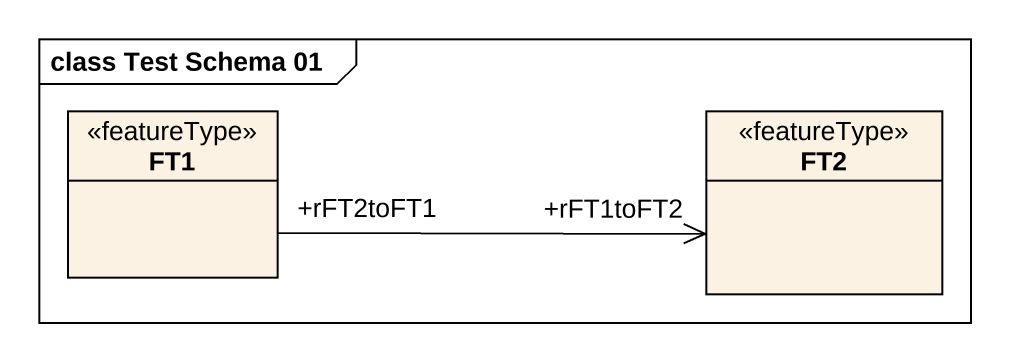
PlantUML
@startuml
mainframe class Test Schema 01
hide circle
hide empty members
class FT1 <<featureType>>
class FT2 <<featureType>>
FT1 "+rFT2toFT1" -right-> "+rFT1toFT2" FT2
@enduml
